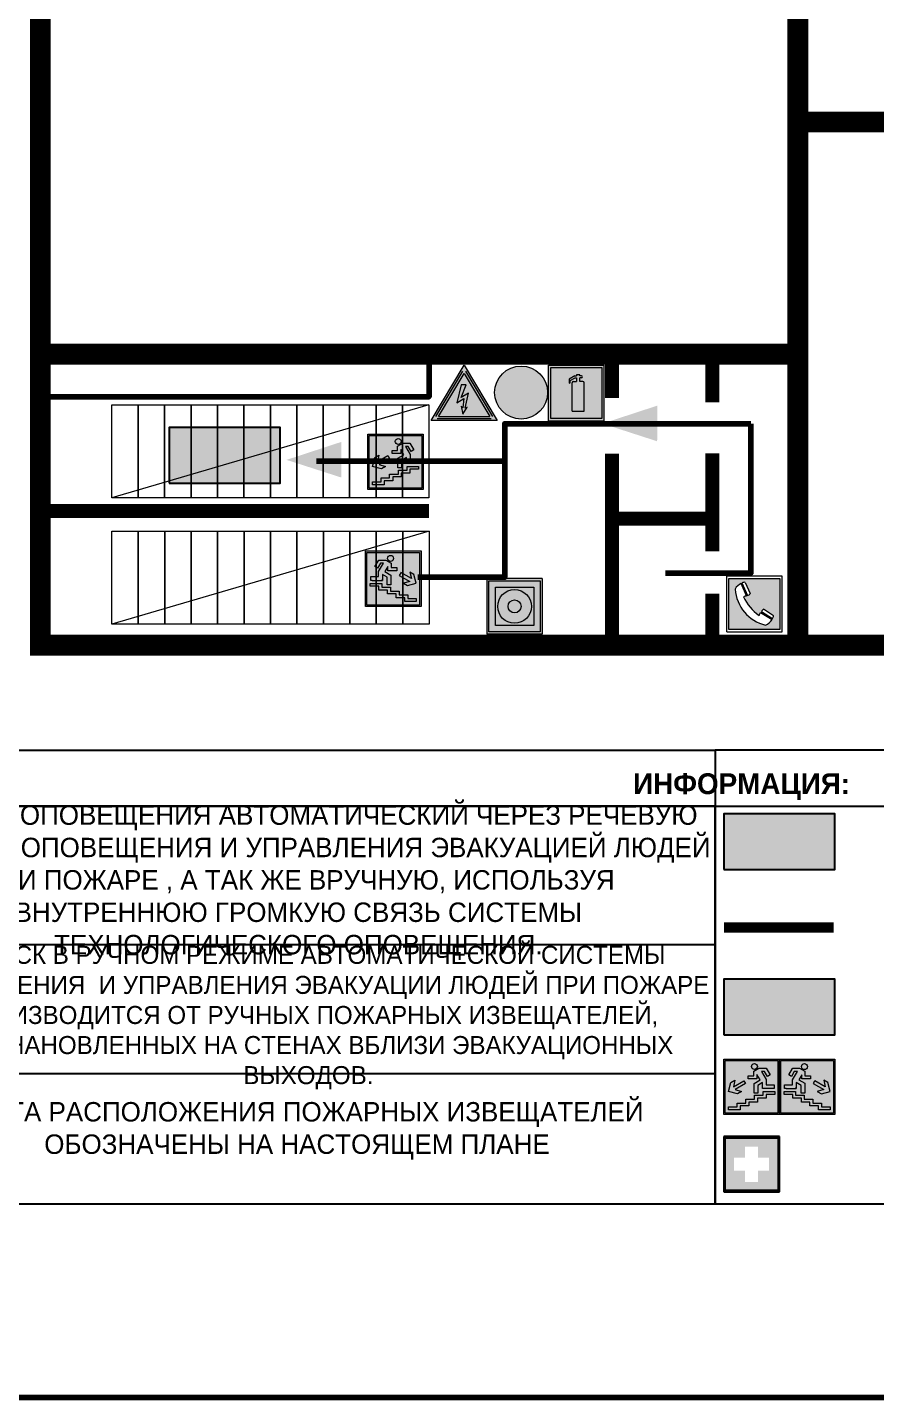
# Model space of a CAD drawing. Header units: millimetres. Extents: x 13114 to 67229, y 22859 to 38520.
# Drawn here: x 37447.2 to 37569.5, y 25874 to 26071.5 of the extents above; entities that cross this region are included whole.
import ezdxf

# ---------------------------------------------------------------- set-up
doc = ezdxf.new("R2010")
doc.units = ezdxf.units.MM
doc.layers.add('План_Штампы', color=7, linetype='Continuous')
doc.styles.add('обычный', font='arial.ttf')

# ---------------------------------------------------------------- blocks, each defined once
blk = doc.blocks.new('A$C7B4425F7')
at = {"true_color": 0xffffff}
blk.add_hatch(color=7, dxfattribs=at).paths.add_polyline_path([(0, 0), (-16, 0), (-16, -8), (0, -8)])
h = blk.add_hatch(color=126)
h.paths.add_polyline_path([(-0.2, -0.2), (-15.8, -0.2), (-15.8, -7.8), (-0.2, -7.8)])
h.paths.add_polyline_path([(-11.76, -2.03), (-11.76, -3.66), (-11.17, -3.66, -0.568275), (-11.17, -6.18), (-12.58, -6.18), (-12.58, -2.03)], flags=16)
h.paths.add_polyline_path([(-13.33, -4.12, -0.495768), (-13.59, -6.18), (-15.03, -6.18), (-15.03, -2.03), (-13.59, -2.03, -0.487973)], flags=16)
h.paths.add_polyline_path([(-10.25, -2.03), (-9.48, -2.03), (-9.48, -6.18), (-10.25, -6.18)], flags=16)
h.paths.add_polyline_path([(-13.84, -3.69), (-14.24, -3.69), (-14.24, -3.03), (-13.9, -3.03, -0.692621)], flags=0)
h.paths.add_polyline_path([(-9.15, -2.03), (-8.4, -2.03), (-8.04, -3.07), (-7.68, -2.03), (-6.93, -2.03), (-7.64, -4.1), (-6.93, -6.18), (-7.68, -6.18), (-8.04, -5.14), (-8.4, -6.18), (-9.15, -6.18), (-8.44, -4.1)], flags=16)
h.paths.add_polyline_path([(-11.76, -4.46), (-11.42, -4.46, -0.692621), (-11.36, -5.12), (-11.76, -5.12)], flags=0)
h.paths.add_polyline_path([(-13.9, -5.2), (-14.24, -5.2), (-14.24, -4.55), (-13.84, -4.55, -0.708038)], flags=0)
edge = h.paths.add_edge_path(flags=16)
edge.add_ellipse((-5.51, -4.08), major_axis=(0, 2.05), ratio=0.586184, start_angle=0, end_angle=360)
edge = h.paths.add_edge_path(flags=0)
edge.add_ellipse((-5.51, -4.08), major_axis=(0, 1.14), ratio=0.454828, start_angle=0, end_angle=360)
h.paths.add_polyline_path([(-4.13, -4.96, 0.377264), (-3.48, -4.52, 0.0555), (-3.16, -2.03), (-1.66, -2.03), (-1.66, -4.96), (-0.96, -4.96), (-0.96, -7.01), (-1.75, -7.01), (-1.75, -6.18), (-3.3, -6.18), (-3.3, -7.02), (-4.13, -7.02)], flags=16)
h.paths.add_polyline_path([(-2.73, -2.91), (-2.28, -2.91), (-2.28, -4.96), (-3.05, -4.96, 0.079136)], flags=0)
at = {"color": 126}
blk.add_lwpolyline([(-16, -8), (0, -8), (0, 0), (-16, 0)], close=True, dxfattribs=at)
blk = doc.blocks.new('A$C18900ED3')
h = blk.add_hatch(color=126)
h.paths.add_polyline_path([(-0.18, -0.18), (-7.02, -0.18), (-7.02, -7.02), (-0.18, -7.02)])
h.paths.add_polyline_path([(-5.89, -4.46), (-5.89, -2.77), (-4.46, -2.77), (-4.46, -1.31), (-2.77, -1.31), (-2.77, -2.77), (-1.33, -2.77), (-1.33, -4.46), (-2.77, -4.46), (-2.77, -5.89), (-4.46, -5.89), (-4.46, -4.46)], flags=16)
at = {"color": 126}
for p, q in [((-7.2, 0), (-7.2, -7.2)), ((0, 0), (-7.2, 0)), ((0, -7.2), (0, 0)), ((-7.02, -7.02), (-7.02, -0.18)), ((-7.02, -0.18), (-0.18, -0.18)), ((-0.18, -0.18), (-0.18, -7.02)), ((-0.18, -7.02), (-7.02, -7.02)), ((-7.2, -7.2), (0, -7.2))]:
    blk.add_line(p, q, dxfattribs=at)
blk = doc.blocks.new('вниз 3')
at = {"lineweight": 0, "true_color": 0xffffff}
h = blk.add_hatch(color=7, dxfattribs=at)
h.dxf.hatch_style = 1
h.paths.add_polyline_path([(40997.5, -4475.69), (40997.25, -4475.28), (40995.76, -4476.15), (40995.97, -4475.23), (40995.39, -4475.56), (40995.05, -4476.83), (40996.33, -4477.17), (40996.91, -4476.83), (40996, -4476.55)], flags=0)
h.paths.add_polyline_path([(40999.81, -4473.95), (41000.22, -4473.95), (41000.64, -4474.67), (41001.03, -4474.43), (41000.46, -4473.49), (41000.42, -4473.49), (40999.43, -4473.49), (40998.68, -4473.92), (40998.68, -4474.57), (40997.88, -4474.57), (40997.88, -4475), (40999.14, -4475), (40999.14, -4474.43), (40999.14, -4474.38), (40999.59, -4475.15), (40998.72, -4475.67), (40998.72, -4477.06), (40999.24, -4477.06), (40999.24, -4475.96), (40999.95, -4475.56), (40999.95, -4476.43), (41001.61, -4476.43), (41001.61, -4475.88), (41000.47, -4475.88), (41000.47, -4475.12)], flags=0)
h.paths.add_polyline_path([(40999.2, -4473.24, 1), (40998.35, -4473.24, 1)], flags=0)
h.paths.add_polyline_path([(41000.46, -4477.26), (41001.69, -4477.26), (41001.69, -4476.84), (41000.03, -4476.84), (41000.03, -4477.39), (40998.78, -4477.39), (40998.78, -4477.95), (40997.53, -4477.95), (40997.53, -4478.5), (40996.29, -4478.5), (40996.29, -4479.06), (40995.05, -4479.06), (40995.05, -4479.48), (40995.29, -4479.48), (40996.72, -4479.48), (40996.72, -4478.92), (40997.97, -4478.92), (40997.97, -4478.36), (40999.2, -4478.36), (40999.2, -4477.81), (41000.46, -4477.81)], flags=0)
h.paths.add_polyline_path([(41002.37, -4472.17), (40994.37, -4472.17), (40994.37, -4480.17), (41002.37, -4480.17)])
h.paths.add_polyline_path([(41002.16, -4479.96), (40994.57, -4479.96), (40994.57, -4472.37), (41002.16, -4472.37)], flags=16)
h.paths.add_polyline_path([(41001.61, -4475.88), (41001.61, -4476.43), (40999.95, -4476.43), (40999.95, -4475.56), (40999.24, -4475.96), (40999.24, -4477.06), (40998.72, -4477.06), (40998.72, -4475.67), (40999.59, -4475.15), (40999.14, -4474.38), (40999.14, -4474.43), (40999.14, -4475), (40997.88, -4475), (40997.88, -4474.57), (40998.68, -4474.57), (40998.68, -4473.92), (40999.43, -4473.49), (41000.42, -4473.49), (41000.46, -4473.49), (41001.03, -4474.43), (41000.64, -4474.67), (41000.22, -4473.95), (40999.81, -4473.95), (41000.47, -4475.12), (41000.47, -4475.88)], flags=0)
h.paths.add_polyline_path([(41001.69, -4476.84), (41001.69, -4477.26), (41000.46, -4477.26), (41000.46, -4477.81), (40999.2, -4477.81), (40999.2, -4478.36), (40997.97, -4478.36), (40997.97, -4478.92), (40996.72, -4478.92), (40996.72, -4479.48), (40995.05, -4479.48), (40995.05, -4479.06), (40996.29, -4479.06), (40996.29, -4478.5), (40997.53, -4478.5), (40997.53, -4477.95), (40998.78, -4477.95), (40998.78, -4477.39), (41000.03, -4477.39), (41000.03, -4476.84)], flags=0)
h.paths.add_polyline_path([(40998.35, -4473.24, -1), (40999.2, -4473.24, -1)], flags=0)
h.paths.add_polyline_path([(40997.5, -4475.69), (40996, -4476.55), (40996.91, -4476.83), (40996.33, -4477.17), (40995.05, -4476.83), (40995.39, -4475.56), (40995.97, -4475.23), (40995.76, -4476.15), (40997.25, -4475.28)], flags=0)
at = {"lineweight": 0}
h = blk.add_hatch(color=126, dxfattribs=at)
h.dxf.hatch_style = 1
h.paths.add_polyline_path([(41002.16, -4472.37), (40994.57, -4472.37), (40994.57, -4479.96), (41002.16, -4479.96)])
h.paths.add_polyline_path([(40995.97, -4475.23), (40995.76, -4476.15), (40997.25, -4475.28), (40997.5, -4475.69), (40996, -4476.55), (40996.91, -4476.83), (40996.33, -4477.17), (40995.05, -4476.83), (40995.39, -4475.56)], flags=16)
h.paths.add_polyline_path([(40997.88, -4474.57), (40998.68, -4474.57), (40998.68, -4473.92), (40999.43, -4473.49), (41000.42, -4473.49), (41000.46, -4473.49), (41001.03, -4474.43), (41000.64, -4474.67), (41000.22, -4473.95), (40999.81, -4473.95), (41000.47, -4475.12), (41000.47, -4475.88), (41001.61, -4475.88), (41001.61, -4476.43), (40999.95, -4476.43), (40999.95, -4475.56), (40999.24, -4475.96), (40999.24, -4477.06), (40998.72, -4477.06), (40998.72, -4475.67), (40999.59, -4475.15), (40999.14, -4474.38), (40999.14, -4474.43), (40999.14, -4475), (40997.88, -4475)], flags=16)
h.paths.add_polyline_path([(40998.35, -4473.24, -1), (40999.2, -4473.24, -1)], flags=16)
h.paths.add_polyline_path([(40997.53, -4477.95), (40998.78, -4477.95), (40998.78, -4477.39), (41000.03, -4477.39), (41000.03, -4476.84), (41001.69, -4476.84), (41001.69, -4477.26), (41000.46, -4477.26), (41000.46, -4477.81), (40999.2, -4477.81), (40999.2, -4478.36), (40997.97, -4478.36), (40997.97, -4478.92), (40996.72, -4478.92), (40996.72, -4479.48), (40995.05, -4479.48), (40995.05, -4479.06), (40996.29, -4479.06), (40996.29, -4478.5), (40997.53, -4478.5)], flags=16)
at = {"lineweight": 0, "true_color": 0xffffff}
h = blk.add_hatch(color=7, dxfattribs=at)
h.dxf.hatch_style = 1
h.paths.add_polyline_path([(40999.2, -4473.24, 1), (40998.35, -4473.24, 1)])
h.paths.add_polyline_path([(40999.81, -4473.95), (41000.22, -4473.95), (41000.64, -4474.67), (41001.03, -4474.43), (41000.46, -4473.49), (41000.42, -4473.49), (40999.43, -4473.49), (40998.68, -4473.92), (40998.68, -4474.57), (40997.88, -4474.57), (40997.88, -4475), (40999.14, -4475), (40999.14, -4474.43), (40999.14, -4474.38), (40999.59, -4475.15), (40998.72, -4475.67), (40998.72, -4477.06), (40999.24, -4477.06), (40999.24, -4475.96), (40999.95, -4475.56), (40999.95, -4476.43), (41001.61, -4476.43), (41001.61, -4475.88), (41000.47, -4475.88), (41000.47, -4475.12)])
h.paths.add_polyline_path([(40999.2, -4477.81), (41000.46, -4477.81), (41000.46, -4477.26), (41001.69, -4477.26), (41001.69, -4476.84), (41000.03, -4476.84), (41000.03, -4477.39), (40998.78, -4477.39), (40998.78, -4477.95), (40997.53, -4477.95), (40997.53, -4478.5), (40996.29, -4478.5), (40996.29, -4479.06), (40995.05, -4479.06), (40995.05, -4479.48), (40995.29, -4479.48), (40996.72, -4479.48), (40996.72, -4478.92), (40997.97, -4478.92), (40997.97, -4478.36), (40999.2, -4478.36)])
h.paths.add_polyline_path([(40997.5, -4475.69), (40997.25, -4475.28), (40995.76, -4476.15), (40995.97, -4475.23), (40995.39, -4475.56), (40995.05, -4476.83), (40996.33, -4477.17), (40996.91, -4476.83), (40996, -4476.55)])
at = {"color": 126, "lineweight": 0}
for points in [[(40994.37, -4472.17), (41002.37, -4472.17), (41002.37, -4480.17), (40994.37, -4480.17)], [(40994.57, -4472.37), (41002.16, -4472.37), (41002.16, -4479.96), (40994.57, -4479.96)]]:
    blk.add_lwpolyline(points, close=True, dxfattribs=at)
for points in [[(40995.05, -4476.83), (40995.39, -4475.56), (40995.97, -4475.23), (40995.76, -4476.15), (40997.25, -4475.28), (40997.5, -4475.69), (40996, -4476.55), (40996.91, -4476.83), (40996.33, -4477.17), (40995.05, -4476.83)], [(40999.14, -4474.43), (40999.14, -4475), (40997.88, -4475), (40997.88, -4474.57), (40998.68, -4474.57), (40998.68, -4473.92), (40999.43, -4473.49), (41000.42, -4473.49), (41000.46, -4473.49), (41001.03, -4474.43), (41000.64, -4474.67), (41000.22, -4473.95), (40999.81, -4473.95), (41000.47, -4475.12), (41000.47, -4475.88), (41001.61, -4475.88), (41001.61, -4476.43), (40999.95, -4476.43), (40999.95, -4475.56), (40999.24, -4475.96), (40999.24, -4477.06), (40998.72, -4477.06), (40998.72, -4475.67), (40999.59, -4475.15), (40999.14, -4474.38), (40999.14, -4474.43)], [(40995.29, -4479.48), (40995.05, -4479.48), (40995.05, -4479.06), (40996.29, -4479.06), (40996.29, -4478.5), (40997.53, -4478.5), (40997.53, -4477.95), (40998.78, -4477.95), (40998.78, -4477.39), (41000.03, -4477.39), (41000.03, -4476.84), (41001.69, -4476.84), (41001.69, -4477.26), (41000.46, -4477.26), (41000.46, -4477.81), (40999.2, -4477.81), (40999.2, -4478.36), (40997.97, -4478.36), (40997.97, -4478.92), (40996.72, -4478.92), (40996.72, -4479.48), (40995.05, -4479.48)]]:
    blk.add_lwpolyline(points, dxfattribs=at)
blk.add_circle((40998.77, -4473.24), 0.426, dxfattribs=at)
blk = doc.blocks.new('вниз')
at = {"lineweight": 0, "true_color": 0xffffff}
h = blk.add_hatch(color=7, dxfattribs=at)
h.dxf.hatch_style = 1
h.paths.add_polyline_path([(40994.51, -4472.22), (40986.51, -4472.22), (40986.51, -4480.22), (40994.51, -4480.22)])
h.paths.add_polyline_path([(40994.31, -4472.42), (40994.31, -4480.01), (40986.71, -4480.01), (40986.71, -4472.42)], flags=16)
h.paths.add_polyline_path([(40988.43, -4473.53), (40989.43, -4473.53), (40990.19, -4473.96), (40990.19, -4474.6), (40991, -4474.6), (40991, -4475.06), (40989.73, -4475.06), (40989.73, -4474.46), (40989.3, -4475.18), (40990.17, -4475.7), (40990.17, -4477.11), (40989.63, -4477.11), (40989.63, -4476.01), (40988.94, -4475.59), (40988.94, -4476.46), (40988.94, -4476.46), (40987.47, -4476.46), (40987.26, -4476.46), (40987.26, -4475.92), (40988.4, -4475.92), (40988.4, -4475.2), (40989.1, -4473.99), (40988.66, -4473.99), (40988.24, -4474.7), (40987.86, -4474.47), (40988.41, -4473.56)], flags=0)
h.paths.add_polyline_path([(40990.55, -4473.29, -1), (40989.69, -4473.29, -1)], flags=0)
h.paths.add_polyline_path([(40988.85, -4476.89), (40988.85, -4477.43), (40990.1, -4477.43), (40990.1, -4477.99), (40991.34, -4477.99), (40991.34, -4478.54), (40992.59, -4478.54), (40992.59, -4479.09), (40993.83, -4479.09), (40993.83, -4479.52), (40992.17, -4479.52), (40992.17, -4478.97), (40990.91, -4478.97), (40990.91, -4478.41), (40989.68, -4478.41), (40989.68, -4477.86), (40988.43, -4477.86), (40988.43, -4477.31), (40987.6, -4477.31), (40987.18, -4477.31), (40987.18, -4476.89)], flags=0)
h.paths.add_polyline_path([(40991.61, -4475.33), (40993.12, -4476.2), (40992.9, -4475.27), (40993.48, -4475.6), (40993.83, -4476.88), (40992.56, -4477.22), (40991.97, -4476.88), (40992.9, -4476.61), (40991.38, -4475.74), (40991.58, -4475.39)], flags=0)
h.paths.add_polyline_path([(40990.19, -4473.96), (40989.43, -4473.53), (40988.43, -4473.53), (40988.41, -4473.56), (40987.86, -4474.47), (40988.24, -4474.7), (40988.66, -4473.99), (40989.1, -4473.99), (40988.4, -4475.2), (40988.4, -4475.92), (40987.26, -4475.92), (40987.26, -4476.46), (40987.47, -4476.46), (40988.94, -4476.46), (40988.94, -4476.27), (40988.94, -4475.59), (40989.63, -4476.01), (40989.63, -4477.11), (40990.17, -4477.11), (40990.17, -4475.7), (40989.3, -4475.18), (40989.73, -4474.46), (40989.73, -4475.06), (40991, -4475.06), (40991, -4474.6), (40990.19, -4474.6)], flags=0)
h.paths.add_polyline_path([(40990.55, -4473.29, 1), (40989.69, -4473.29, 1)], flags=0)
h.paths.add_polyline_path([(40991.61, -4475.33), (40991.58, -4475.39), (40991.38, -4475.74), (40992.9, -4476.61), (40991.97, -4476.88), (40992.56, -4477.22), (40993.83, -4476.88), (40993.48, -4475.6), (40992.9, -4475.27), (40993.12, -4476.2)], flags=0)
h.paths.add_polyline_path([(40990.1, -4477.43), (40988.85, -4477.43), (40988.85, -4476.89), (40987.18, -4476.89), (40987.18, -4477.31), (40987.6, -4477.31), (40988.43, -4477.31), (40988.43, -4477.86), (40989.68, -4477.86), (40989.68, -4478.41), (40990.91, -4478.41), (40990.91, -4478.97), (40992.17, -4478.97), (40992.17, -4479.52), (40993.83, -4479.52), (40993.83, -4479.09), (40992.59, -4479.09), (40992.59, -4478.54), (40991.34, -4478.54), (40991.34, -4477.99), (40990.1, -4477.99)], flags=0)
at = {"lineweight": 0}
h = blk.add_hatch(color=126, dxfattribs=at)
h.dxf.hatch_style = 1
h.paths.add_polyline_path([(40994.31, -4472.42), (40986.71, -4472.42), (40986.71, -4480.01), (40994.31, -4480.01)])
h.paths.add_polyline_path([(40988.43, -4473.53), (40989.43, -4473.53), (40990.19, -4473.96), (40990.19, -4474.6), (40991, -4474.6), (40991, -4475.06), (40989.73, -4475.06), (40989.73, -4474.46), (40989.3, -4475.18), (40990.17, -4475.7), (40990.17, -4477.11), (40989.63, -4477.11), (40989.63, -4476.01), (40988.94, -4475.59), (40988.94, -4476.46), (40988.94, -4476.46), (40987.47, -4476.46), (40987.26, -4476.46), (40987.26, -4475.92), (40988.4, -4475.92), (40988.4, -4475.2), (40989.1, -4473.99), (40988.66, -4473.99), (40988.24, -4474.7), (40987.86, -4474.47), (40988.41, -4473.56)], flags=16)
h.paths.add_polyline_path([(40990.55, -4473.29, -1), (40989.69, -4473.29, -1)], flags=16)
h.paths.add_polyline_path([(40988.85, -4476.89), (40988.85, -4477.43), (40990.1, -4477.43), (40990.1, -4477.99), (40991.34, -4477.99), (40991.34, -4478.54), (40992.59, -4478.54), (40992.59, -4479.09), (40993.83, -4479.09), (40993.83, -4479.52), (40992.17, -4479.52), (40992.17, -4478.97), (40990.91, -4478.97), (40990.91, -4478.41), (40989.68, -4478.41), (40989.68, -4477.86), (40988.43, -4477.86), (40988.43, -4477.31), (40987.6, -4477.31), (40987.18, -4477.31), (40987.18, -4476.89)], flags=16)
h.paths.add_polyline_path([(40991.61, -4475.33), (40993.12, -4476.2), (40992.9, -4475.27), (40993.48, -4475.6), (40993.83, -4476.88), (40992.56, -4477.22), (40991.97, -4476.88), (40992.9, -4476.61), (40991.38, -4475.74), (40991.58, -4475.39)], flags=16)
at = {"lineweight": 0, "true_color": 0xffffff}
h = blk.add_hatch(color=7, dxfattribs=at)
h.dxf.hatch_style = 1
h.paths.add_polyline_path([(40989.73, -4474.46), (40989.73, -4475.06), (40991, -4475.06), (40991, -4474.6), (40990.19, -4474.6), (40990.19, -4473.96), (40989.43, -4473.53), (40988.43, -4473.53), (40988.41, -4473.56), (40987.86, -4474.47), (40988.24, -4474.7), (40988.66, -4473.99), (40989.1, -4473.99), (40988.4, -4475.2), (40988.4, -4475.92), (40987.26, -4475.92), (40987.26, -4476.46), (40987.47, -4476.46), (40988.94, -4476.46), (40988.94, -4475.59), (40989.63, -4476.01), (40989.63, -4477.11), (40990.17, -4477.11), (40990.17, -4475.7), (40989.3, -4475.18)])
h.paths.add_polyline_path([(40989.69, -4473.29, 1), (40990.55, -4473.29, 1)])
h.paths.add_polyline_path([(40991.61, -4475.33), (40991.58, -4475.39), (40991.38, -4475.74), (40992.9, -4476.61), (40991.97, -4476.88), (40992.56, -4477.22), (40993.83, -4476.88), (40993.48, -4475.6), (40992.9, -4475.27), (40993.12, -4476.2)])
h.paths.add_polyline_path([(40990.1, -4477.43), (40988.85, -4477.43), (40988.85, -4476.89), (40987.18, -4476.89), (40987.18, -4477.31), (40987.6, -4477.31), (40988.43, -4477.31), (40988.43, -4477.86), (40989.68, -4477.86), (40989.68, -4478.41), (40990.91, -4478.41), (40990.91, -4478.97), (40992.17, -4478.97), (40992.17, -4479.52), (40993.83, -4479.52), (40993.83, -4479.09), (40992.59, -4479.09), (40992.59, -4478.54), (40991.34, -4478.54), (40991.34, -4477.99), (40990.1, -4477.99)])
at = {"color": 126, "lineweight": 0}
for points in [[(40986.51, -4472.22), (40994.51, -4472.22), (40994.51, -4480.22), (40986.51, -4480.22)], [(40986.71, -4472.42), (40994.31, -4472.42), (40994.31, -4480.01), (40986.71, -4480.01)]]:
    blk.add_lwpolyline(points, close=True, dxfattribs=at)
for points in [[(40987.47, -4476.46), (40987.26, -4476.46), (40987.26, -4475.92), (40988.4, -4475.92), (40988.4, -4475.2), (40989.1, -4473.99), (40988.66, -4473.99), (40988.24, -4474.7), (40987.86, -4474.47), (40988.41, -4473.56), (40988.43, -4473.53), (40989.43, -4473.53), (40990.19, -4473.96), (40990.19, -4474.6), (40991, -4474.6), (40991, -4475.06), (40989.73, -4475.06), (40989.73, -4474.46), (40989.3, -4475.18), (40990.17, -4475.7), (40990.17, -4477.11), (40989.63, -4477.11), (40989.63, -4476.01), (40988.94, -4475.59), (40988.94, -4476.46)], [(40991.58, -4475.39), (40991.38, -4475.74), (40992.9, -4476.61), (40991.97, -4476.88), (40992.56, -4477.22), (40993.83, -4476.88), (40993.48, -4475.6), (40992.9, -4475.27), (40993.12, -4476.2), (40991.61, -4475.33), (40991.58, -4475.39)], [(40987.6, -4477.31), (40987.18, -4477.31), (40987.18, -4476.89), (40988.85, -4476.89), (40988.85, -4477.43), (40990.1, -4477.43), (40990.1, -4477.99), (40991.34, -4477.99), (40991.34, -4478.54), (40992.59, -4478.54), (40992.59, -4479.09), (40993.83, -4479.09), (40993.83, -4479.52), (40992.17, -4479.52), (40992.17, -4478.97), (40990.91, -4478.97), (40990.91, -4478.41), (40989.68, -4478.41), (40989.68, -4477.86), (40988.43, -4477.86), (40988.43, -4477.31), (40987.6, -4477.31)], [(40987.47, -4476.46), (40988.94, -4476.46), (40988.94, -4476.27)]]:
    blk.add_lwpolyline(points, dxfattribs=at)
blk.add_circle((40990.12, -4473.29), 0.432, dxfattribs=at)
blk = doc.blocks.new('A$C32E8229D')
at = {"true_color": 0xffffff}
blk.add_hatch(color=7, dxfattribs=at).paths.add_polyline_path([(0, 0), (0, -8), (16, -8), (16, 0)])
h = blk.add_hatch(color=126)
h.paths.add_polyline_path([(0.2, -0.2), (15.8, -0.2), (15.8, -7.8), (0.2, -7.8)])
h.paths.add_polyline_path([(13.49, -2.05), (12.08, -2.05), (11.37, -2.63, 0.162397), (11.29, -2.84), (11.29, -3.63), (10.35, -3.63), (10.35, -4.05), (11.68, -4.05), (11.68, -3.48), (12.26, -4.28), (11.29, -5.1), (11.29, -6.78), (11.85, -6.78), (11.85, -5.44), (12.8, -4.64), (12.8, -5.94), (14.46, -5.94), (14.46, -5.39), (13.45, -5.39), (13.45, -3.97), (12.46, -2.59), (13.15, -2.59), (13.69, -3.34), (14.18, -3)], flags=16)
h.paths.add_polyline_path([(10.74, -1.82, 1), (11.8, -1.82, 1)], flags=16)
h.paths.add_polyline_path([(9.39, -3.59), (5.99, -3.59), (6.56, -3.03), (5.91, -3.03), (5.1, -3.83), (5.91, -4.64), (6.56, -4.64), (5.99, -4.09), (9.39, -4.09)], flags=16)
h.paths.add_polyline_path([(4.29, -1.08), (1.72, -1.08), (1.72, -6.6), (4.29, -6.6)], flags=16)
at = {"color": 126}
blk.add_lwpolyline([(16, -8), (0, -8), (0, 0), (16, 0)], close=True, dxfattribs=at)
blk = doc.blocks.new('A$C54414219')
at = {"true_color": 0xffffff}
h = blk.add_hatch(color=7, dxfattribs=at)
h.paths.add_polyline_path([(2.39, -9.45), (2.39, -18.3), (11.23, -18.3), (11.23, -9.45)], flags=0)
h.paths.add_polyline_path([(10.71, -13.87, -1), (2.92, -13.87, -1)], flags=0)
h.paths.add_polyline_path([(8.3, -13.87, -1), (5.33, -13.87, -1)], flags=0)
h.paths.add_polyline_path([(0.41, -7.47), (0.41, -20.27), (13.21, -20.27), (13.21, -7.47)])
h.paths.add_polyline_path([(0.92, -19.77), (12.71, -19.77), (12.71, -7.98), (0.92, -7.98)], flags=16)
h.paths.add_polyline_path([(11.23, -9.45), (11.23, -18.3), (2.39, -18.3), (2.39, -9.45)], flags=0)
at = {"lineweight": 5}
h = blk.add_hatch(color=242, dxfattribs=at)
h.paths.add_polyline_path([(12.71, -7.98), (0.92, -7.98), (0.92, -19.77), (12.71, -19.77)])
h.paths.add_polyline_path([(11.23, -18.3), (2.39, -18.3), (2.39, -9.45), (11.23, -9.45)], flags=16)
h.paths.add_polyline_path([(10.71, -13.87, -1), (2.92, -13.87, -1)], flags=0)
h.paths.add_polyline_path([(8.3, -13.87, -1), (5.33, -13.87, -1)], flags=0)
at = {"true_color": 0xffffff}
h = blk.add_hatch(color=7, dxfattribs=at)
h.paths.add_polyline_path([(2.39, -9.45), (2.39, -18.3), (11.23, -18.3), (11.23, -9.45)])
h.paths.add_polyline_path([(10.71, -13.87, -1), (2.92, -13.87, -1)], flags=16)
h.paths.add_polyline_path([(8.3, -13.87, -1), (5.33, -13.87, -1)], flags=0)
at = {"lineweight": 5}
h = blk.add_hatch(color=242, dxfattribs=at)
h.paths.add_polyline_path([(2.92, -13.87, 1), (10.71, -13.87, 1)])
h.paths.add_polyline_path([(8.3, -13.87, -1), (5.33, -13.87, -1)], flags=16)
at = {"color": 242, "lineweight": 5}
for p, q in [((0.41, -20.27), (0.41, -7.47)), ((0.41, -7.47), (13.21, -7.47)), ((0.41, -7.47), (13.21, -7.47)), ((13.21, -20.27), (13.21, -7.47)), ((0.41, -20.27), (13.21, -20.27))]:
    blk.add_line(p, q, dxfattribs=at)
for points in [[(0.92, -7.98), (12.71, -7.98), (12.71, -19.77), (0.92, -19.77)], [(2.39, -9.45), (11.23, -9.45), (11.23, -18.3), (2.39, -18.3)]]:
    blk.add_lwpolyline(points, close=True, dxfattribs=at)
for radius in [3.89, 1.49]:
    blk.add_circle((6.81, -13.87), radius, dxfattribs=at)
blk = doc.blocks.new('A$C7B8C2D5B')
at = {"lineweight": 0}
h = blk.add_hatch(color=5, dxfattribs=at)
h.dxf.hatch_style = 1
h.paths.add_polyline_path([(1.397, -3.024, 1), (-2.112, -3.024, 1)])
at = {"color": 5, "lineweight": 0}
blk.add_circle((-0.358, -3.024), 1.755, dxfattribs=at)
blk = doc.blocks.new('A$C3AD82952')
at = {"true_color": 0xf5f5ff}
h = blk.add_hatch(color=7, dxfattribs=at)
h.dxf.hatch_style = 1
h.paths.add_polyline_path([(8.21, 8.73, 0.414214), (7.89, 9.05), (7.22, 9.05), (7.22, 9.92), (7.59, 9.92, 1), (7.57, 10.36), (7.22, 10.36), (7.22, 10.6), (6.43, 10.6), (6.43, 10.36), (6.01, 10.36), (4.74, 9.59), (4.74, 8.69), (4.98, 8.73), (4.98, 9.26), (6.12, 9.91), (6.43, 9.91), (6.43, 9.05), (5.76, 9.05, 0.414214), (5.44, 8.73), (5.44, 2.2), (8.21, 2.2)], flags=0)
h.paths.add_polyline_path([(12.8, 12.8), (0, 12.8), (0, 0), (12.8, 0)])
h.paths.add_polyline_path([(0.51, 12.29), (12.29, 12.29), (12.29, 0.51), (0.51, 0.51)], flags=16)
h.paths.add_polyline_path([(4.74, 9.59), (6.01, 10.36), (6.43, 10.36), (6.43, 10.6), (7.22, 10.6), (7.22, 10.36), (7.59, 10.36, -0.94586), (7.59, 9.92), (7.22, 9.92), (7.22, 9.05), (7.89, 9.05, -0.414214), (8.21, 8.73), (8.21, 2.2), (5.44, 2.2), (5.44, 8.73, -0.414214), (5.76, 9.05), (6.43, 9.05), (6.43, 9.91), (6.12, 9.91), (4.98, 9.26), (4.98, 8.73), (4.74, 8.69)], flags=0)
h = blk.add_hatch(color=242)
h.dxf.hatch_style = 1
h.paths.add_polyline_path([(12.29, 12.29), (0.51, 12.29), (0.51, 0.51), (12.29, 0.51)])
h.paths.add_polyline_path([(4.74, 8.69), (4.74, 9.59), (6.01, 10.36), (6.43, 10.36), (6.43, 10.6), (7.22, 10.6), (7.22, 10.36), (7.59, 10.36, -0.94586), (7.59, 9.92), (7.22, 9.92), (7.22, 9.05), (7.89, 9.05, -0.414214), (8.21, 8.73), (8.21, 2.2), (5.44, 2.2), (5.44, 8.73, -0.414214), (5.76, 9.05), (6.43, 9.05), (6.43, 9.91), (6.12, 9.91), (4.98, 9.26), (4.98, 8.73)], flags=16)
h = blk.add_hatch(color=7, dxfattribs=at)
h.dxf.hatch_style = 1
h.paths.add_polyline_path([(8.21, 8.73, 0.414214), (7.89, 9.05), (7.22, 9.05), (7.22, 9.92), (7.59, 9.92, 1), (7.57, 10.36), (7.22, 10.36), (7.22, 10.6), (6.43, 10.6), (6.43, 10.36), (6.01, 10.36), (4.74, 9.59), (4.74, 8.69), (4.98, 8.73), (4.98, 9.26), (6.12, 9.91), (6.43, 9.91), (6.43, 9.05), (5.76, 9.05, 0.414214), (5.44, 8.73), (5.44, 2.2), (8.21, 2.2)])
at = {"color": 242, "lineweight": 5}
for p, q in [((0, 0), (0, 12.8)), ((0, 12.8), (12.8, 12.8)), ((12.8, 0), (12.8, 12.8)), ((6.01, 10.36), (4.74, 9.59)), ((4.74, 9.59), (4.74, 8.69)), ((4.98, 9.26), (6.12, 9.91)), ((6.01, 10.36), (6.43, 10.36)), ((6.12, 9.91), (6.43, 9.91)), ((7.22, 10.6), (6.43, 10.6)), ((6.43, 10.6), (6.43, 10.36)), ((6.43, 9.91), (6.43, 9.05)), ((7.22, 10.36), (7.22, 10.6)), ((7.59, 10.36), (7.22, 10.36)), ((7.22, 9.05), (7.22, 9.92)), ((7.59, 9.92), (7.22, 9.92)), ((4.74, 8.69), (4.98, 8.73)), ((4.98, 8.73), (4.98, 9.26)), ((5.44, 2.2), (5.44, 8.73)), ((5.76, 9.05), (6.43, 9.05)), ((7.89, 9.05), (7.22, 9.05)), ((8.21, 2.2), (8.21, 8.73)), ((0, 0), (12.8, 0)), ((5.44, 2.2), (8.21, 2.2))]:
    blk.add_line(p, q, dxfattribs=at)
blk.add_lwpolyline([(0.51, 12.29), (12.29, 12.29), (12.29, 0.51), (0.51, 0.51)], close=True, dxfattribs=at)
for centre, radius, start, end in [((7.58, 10.14), 0.223, 273.1875, 86.8125), ((5.76, 8.73), 0.32, 90, 180), ((7.89, 8.73), 0.32, 0, 90)]:
    blk.add_arc(centre, radius, start, end, dxfattribs=at)
blk = doc.blocks.new('A$C3E6D3DDE')
at = {"lineweight": 5}
h = blk.add_hatch(color=40, dxfattribs=at)
h.paths.add_polyline_path([(24.1, 1.45), (16.46, -11.35), (31.74, -11.35)])
h.paths.add_polyline_path([(24.09, -0.46), (30.03, -10.41), (18.14, -10.41)], flags=16)
h.paths.add_polyline_path([(24.54, -3.08), (23.41, -6.02), (25.13, -5.01), (24.33, -8.5), (24.82, -8.27), (23.79, -9.86), (23.4, -8.04), (23.8, -8.43), (24.04, -6.29), (22.39, -7.25), (23.44, -3.08)], flags=0)
h = blk.add_hatch(color=256, dxfattribs=at)
h.paths.add_polyline_path([(24.37, 0.03, 0.567511), (23.82, 0.03), (17.59, -10.4, 0.582454), (17.86, -10.88), (30.32, -10.88, 0.582149), (30.6, -10.4)])
h.paths.add_polyline_path([(24.09, -0.46), (18.14, -10.41), (30.03, -10.41)], flags=16)
h.paths.add_polyline_path([(24.54, -3.08), (23.41, -6.02), (25.13, -5.01), (24.33, -8.5), (24.82, -8.27), (23.79, -9.86), (23.4, -8.04), (23.8, -8.43), (24.04, -6.29), (22.39, -7.25), (23.44, -3.08)], flags=0)
h = blk.add_hatch(color=40, dxfattribs=at)
h.paths.add_polyline_path([(24.09, -0.46), (18.14, -10.41), (30.03, -10.41)])
h.paths.add_polyline_path([(24.82, -8.27), (23.79, -9.86), (23.4, -8.04), (23.8, -8.43), (24.04, -6.29), (22.39, -7.25), (23.44, -3.08), (24.54, -3.08), (23.41, -6.02), (25.13, -5.01), (24.33, -8.5)], flags=16)
at = {"color": 40, "lineweight": 5}
for p, q in [((16.46, -11.35), (24.1, 1.45)), ((24.1, 1.45), (31.74, -11.35))]:
    blk.add_line(p, q, dxfattribs=at)
at = {"lineweight": 5}
for p, q in [((17.59, -10.4), (23.82, 0.03)), ((24.37, 0.03), (30.6, -10.4)), ((18.14, -10.41), (24.09, -0.46)), ((23.44, -3.08), (22.39, -7.25)), ((23.41, -6.02), (24.54, -3.08)), ((24.54, -3.08), (23.44, -3.08)), ((24.09, -0.46), (30.03, -10.41)), ((22.39, -7.25), (24.04, -6.29)), ((25.13, -5.01), (23.41, -6.02)), ((24.04, -6.29), (23.8, -8.43)), ((24.33, -8.5), (25.13, -5.01)), ((23.8, -8.43), (23.4, -8.04)), ((23.4, -8.04), (23.79, -9.86)), ((23.79, -9.86), (24.82, -8.27)), ((24.82, -8.27), (24.33, -8.5)), ((17.86, -10.88), (30.32, -10.88)), ((18.14, -10.41), (30.03, -10.41))]:
    blk.add_line(p, q, dxfattribs=at)
at = {"color": 50, "lineweight": 5}
blk.add_line((31.74, -11.35), (16.46, -11.35), dxfattribs=at)
blk = doc.blocks.new('A$C456E1F9C')
at = {"lineweight": 5}
h = blk.add_hatch(color=242, dxfattribs=at)
h.paths.add_polyline_path([(0.51, -1.47), (0.51, -13.26), (12.29, -13.26), (12.29, -1.47)])
h.paths.add_polyline_path([(5.42, -4.95, -0.254479), (4.78, -5.4), (3.52, -2.53, -0.209735), (4.23, -2.4)], flags=16)
h.paths.add_polyline_path([(8.53, -8.6), (10.87, -10.17), (10.54, -10.76), (8.03, -9.13, -0.192251)], flags=16)
h.paths.add_polyline_path([(4.61, -5.49, 0.005518), (3.87, -5.72, 0.128647), (7.49, -10.01, 0.00809), (7.83, -9.33), (10.47, -10.97, -0.16736), (8.99, -12.25, -0.327862), (1.95, -3.95, -0.166952), (3.36, -2.62)], flags=16)
at = {"color": 242, "lineweight": 5}
for p, q in [((0, -13.77), (0, -0.97)), ((12.8, -0.97), (0, -0.97)), ((4.61, -5.49), (3.36, -2.62)), ((3.52, -2.53), (4.78, -5.4)), ((4.23, -2.4), (5.42, -4.95)), ((12.8, -13.77), (12.8, -0.97)), ((7.83, -9.33), (10.47, -10.97)), ((8.03, -9.13), (10.54, -10.76)), ((10.81, -10.12), (8.53, -8.6)), ((10.54, -10.76), (10.8, -10.3)), ((10.8, -10.3), (10.81, -10.12)), ((0, -13.77), (12.8, -13.77))]:
    blk.add_line(p, q, dxfattribs=at)
blk.add_lwpolyline([(0.51, -1.47), (12.29, -1.47), (12.29, -13.26), (0.51, -13.26)], close=True, dxfattribs=at)
for centre, radius, start, end in [((4.59, -5.34), 2.99, 114.2845, 152.1974), ((4.02, -3.27), 0.891, 76.3284, 123.7092), ((11.12, -3.31), 9.19, 183.9915, 256.6009), ((14.98, -39.1), 35.17, 107.1487, 108.4135), ((13.86, -0.94), 11.08, 205.5536, 234.8762), ((4.68, -4.59), 0.824, 276.9621, 334.0723), ((-13.31, 0.8), 23.44, 332.5487, 334.4027), ((8.94, -9.5), 0.989, 114.4092, 157.9388), ((7.87, -9.46), 3, 291.9291, 329.9329)]:
    blk.add_arc(centre, radius, start, end, dxfattribs=at)

msp = doc.modelspace()

# ---------------------------------------------------------------- linework, layer by layer
at = {"color": 6, "lineweight": 100}
for points in [[(37115.63, 26269), (37715.63, 26269), (37715.63, 25874), (37115.63, 25874)], [(37115.63, 25874), (37715.63, 25874), (37715.63, 25479), (37115.63, 25479)]]:
    msp.add_lwpolyline(points, close=True, dxfattribs=at)
at = {"lineweight": 100}
for points, const_width in [([(37449.09, 26026.44), (37449.09, 25982.46), (37688.34, 25982.46), (37688.34, 26057.85), (37558.27, 26057.85), (37558.27, 26187.77), (37449.09, 26187.77), (37449.09, 26173.38), (37138.31, 26173.38), (37138.31, 26090.7), (37449.09, 26090.7), (37449.09, 26026.27)], 3), ([(37558.27, 25982.46), (37558.27, 26057.85)], 3), ([(37558.27, 26024.4), (37449.09, 26024.4)], 3), ([(37531.49, 26024.4), (37531.49, 26018.1)], 2), ([(37545.94, 26017.46), (37545.94, 26023.88)], 2), ([(37531.49, 26010.07), (37531.49, 25982.96)], 2), ([(37545.94, 26000.7), (37545.94, 26010.1)], 2), ([(37505.13, 26001.78), (37449.16, 26001.78)], 2), ([(37531.49, 26000.7), (37545.94, 26000.7), (37545.94, 25995.96)], 2), ([(37545.94, 25989.87), (37545.94, 25982.68)], 2)]:
    msp.add_lwpolyline(points, dxfattribs=dict(at, const_width=const_width))
msp.add_lwpolyline([(37449.69, 26018.25), (37505.13, 26018.25), (37505.13, 26024.3)], dxfattribs=at)
at = {"lineweight": 0}
for points in [[(37463.19, 26003.7), (37459.38, 26003.7), (37459.38, 26017.11), (37463.19, 26017.11)], [(37467, 26003.7), (37463.19, 26003.7), (37463.19, 26017.11), (37467, 26017.11)], [(37470.81, 26003.7), (37467, 26003.7), (37467, 26017.11), (37470.81, 26017.11)], [(37474.62, 26003.7), (37470.81, 26003.7), (37470.81, 26017.11), (37474.62, 26017.11)], [(37478.43, 26003.7), (37474.62, 26003.7), (37474.62, 26017.11), (37478.43, 26017.11)], [(37482.24, 26003.7), (37478.43, 26003.7), (37478.43, 26017.11), (37482.24, 26017.11)], [(37486.05, 26003.7), (37482.24, 26003.7), (37482.24, 26017.11), (37486.05, 26017.11)], [(37489.86, 26003.7), (37486.05, 26003.7), (37486.05, 26017.11), (37489.86, 26017.11)], [(37493.67, 26003.7), (37489.86, 26003.7), (37489.86, 26017.11), (37493.67, 26017.11)], [(37497.48, 26003.7), (37493.67, 26003.7), (37493.67, 26017.11), (37497.48, 26017.11)], [(37501.29, 26003.7), (37497.48, 26003.7), (37497.48, 26017.11), (37501.29, 26017.11)], [(37505.1, 26003.7), (37501.29, 26003.7), (37501.29, 26017.11), (37505.1, 26017.11)], [(37463.21, 25985.49), (37459.4, 25985.49), (37459.4, 25998.9), (37463.21, 25998.9)], [(37467.02, 25985.49), (37463.21, 25985.49), (37463.21, 25998.9), (37467.02, 25998.9)], [(37470.83, 25985.49), (37467.02, 25985.49), (37467.02, 25998.9), (37470.83, 25998.9)], [(37474.64, 25985.49), (37470.83, 25985.49), (37470.83, 25998.9), (37474.64, 25998.9)], [(37478.45, 25985.49), (37474.64, 25985.49), (37474.64, 25998.9), (37478.45, 25998.9)], [(37482.26, 25985.49), (37478.45, 25985.49), (37478.45, 25998.9), (37482.26, 25998.9)], [(37486.07, 25985.49), (37482.26, 25985.49), (37482.26, 25998.9), (37486.07, 25998.9)], [(37489.88, 25985.49), (37486.07, 25985.49), (37486.07, 25998.9), (37489.88, 25998.9)], [(37493.69, 25985.49), (37489.88, 25985.49), (37489.88, 25998.9), (37493.69, 25998.9)], [(37497.51, 25985.49), (37493.69, 25985.49), (37493.69, 25998.9), (37497.51, 25998.9)], [(37501.32, 25985.49), (37497.51, 25985.49), (37497.51, 25998.9), (37501.32, 25998.9)], [(37505.13, 25985.49), (37501.32, 25985.49), (37501.32, 25998.9), (37505.13, 25998.9)]]:
    msp.add_lwpolyline(points, close=True, dxfattribs=at)
for points in [[(37505.1, 26017.11), (37459.38, 26003.7)], [(37505.13, 25998.9), (37459.4, 25985.49)]]:
    msp.add_lwpolyline(points, dxfattribs=at)
at = {"color": 126, "lineweight": 100, "true_color": 0x008754}
for points in [[(37545.52, 26014.37), (37516.04, 26014.37), (37516.04, 25992.25), (37503.5, 25992.25)], [(37539.22, 25992.84), (37551.51, 25992.84), (37551.51, 26014.37)], [(37545.52, 26014.37), (37551.51, 26014.37)], [(37516.04, 26008.97), (37488.88, 26008.97)]]:
    msp.add_lwpolyline(points, dxfattribs=at)
for points in [[(37424.65, 25967.32), (37546.37, 25967.32), (37546.37, 25901.87), (37424.65, 25901.87)], [(37424.65, 25967.32), (37546.37, 25967.32), (37546.37, 25959.26), (37424.65, 25959.26)], [(37546.37, 25959.26), (37690.13, 25959.26), (37690.13, 25967.32), (37546.37, 25967.32)], [(37424.65, 25959.26), (37546.37, 25959.26), (37546.37, 25939.27), (37424.65, 25939.27)], [(37546.37, 25959.26), (37690.13, 25959.26), (37690.13, 25901.87), (37546.37, 25901.87)], [(37546.37, 25939.27), (37424.65, 25939.27), (37424.65, 25920.69), (37546.37, 25920.69)]]:
    msp.add_lwpolyline(points, close=True)
at = {"color": 126, "lineweight": 80, "true_color": 0x008754, "const_width": 1.5}
msp.add_lwpolyline([(37563.42, 25941.76), (37547.62, 25941.76)], dxfattribs=at)
at = {"layer": 'План_Штампы', "color": 126, "true_color": 0x008754}
for points in [[(37538.02, 26016.98), (37538, 26011.84), (37530.12, 26014.39)], [(37492.47, 26011.75), (37492.46, 26006.62), (37484.58, 26009.16)]]:
    msp.add_solid(points, dxfattribs=at)

# ---------------------------------------------------------------- block references
for name, p, xscale, yscale, zscale in [('A$C3E6D3DDE', (37495.12, 26021.92), 0.625, 0.625, 0.625), ('A$C3AD82952', (37522.36, 26014.81), 0.625, 0.625, 0.625), ('A$C456E1F9C', (37548.02, 25993), 0.625, 0.625, 0.625), ('A$C18900ED3', (37555.62, 25911.64), 1.111111111007631, 1.111111111007631, 1.111111111007631)]:
    msp.add_blockref(name, p, dxfattribs=dict(xscale=xscale, yscale=yscale, zscale=zscale))
at = {"rotation": 180}
for name, p, xscale, yscale, zscale in [('A$C7B8C2D5B', (37517.61, 26012.28), 2.177419353276491, 2.177419353276491, 2.177419353276491), ('A$C54414219', (37521.7, 25979.37), 0.625, 0.625, 0.625)]:
    msp.add_blockref(name, p, dxfattribs=dict(at, xscale=xscale, yscale=yscale, zscale=zscale))
at = {"color": 126, "true_color": 0x008754}
for name, p in [('вниз 3', (-3498.09, 30485.06)), ('вниз', (-3490.55, 30468.25)), ('вниз 3', (-3446.75, 30394.96)), ('вниз', (-3430.89, 30395)), ('вниз', (-3430.89, 30395))]:
    msp.add_blockref(name, p, dxfattribs=at)
at = {"layer": 'План_Штампы'}
for p in [(37483.66, 26013.82), (37563.62, 25958.13)]:
    msp.add_blockref('A$C7B4425F7', p, dxfattribs=at)
at = {"layer": 'План_Штампы', "color": 126, "true_color": 0x008754, "xscale": -1}
msp.add_blockref('A$C32E8229D', (37563.62, 25934.3), dxfattribs=at)

# ---------------------------------------------------------------- texts
at = {"lineweight": 0, "attachment_point": 5, "style": 'обычный'}
for s, insert, char_height, width in [('{\\fProxima Nova Rg|b1|i0|c204|p2;ИНФОРМАЦИЯ:\\H1.1997x; }', (37550.17, 25962.05), 3, 175.1736), ('{\\fProxima Nova Rg|b0|i0|c204|p2;СПОСОБ ОПОВЕЩЕНИЯ АВТОМАТИЧЕСКИЙ ЧЕРЕЗ РЕЧЕВУЮ СИСТЕМУ ОПОВЕЩЕНИЯ И УПРАВЛЕНИЯ ЭВАКУАЦИЕЙ ЛЮДЕЙ ПРИ ПОЖАРЕ , А ТАК ЖЕ ВРУЧНУЮ, ИСПОЛЬЗУЯ ВНУТРЕННЮЮ ГРОМКУЮ СВЯЗЬ СИСТЕМЫ ТЕХНОЛОГИЧЕСКОГО ОПОВЕЩЕНИЯ.}', (37486.27, 25948.22), 2.8, 118.5618), ('{\\fProxima Nova Rg|b0|i0|c204|p2;\\P\\pt7.8;ЗАПУСК В РУЧНОМ РЕЖИМЕ АВТОМАТИЧЕСКОЙ СИСТЕМЫ ОПОВЕЩЕНИЯ  И УПРАВЛЕНИЯ ЭВАКУАЦИИ ЛЮДЕЙ ПРИ ПОЖАРЕ ПРОИЗВОДИТСЯ ОТ РУЧНЫХ ПОЖАРНЫХ ИЗВЕЩАТЕЛЕЙ, УСТАНАНОВЛЕННЫХ НА СТЕНАХ ВБЛИЗИ ЭВАКУАЦИОННЫХ ВЫХОДОВ. }', (37487.72, 25930.94), 2.6, 121.7868), ('\\pt8.4;{\\fProxima Nova Rg|b0|i0|c204|p2;\\PМЕСТА РАСПОЛОЖЕНИЯ ПОЖАРНЫХ ИЗВЕЩАТЕЛЕЙ ОБОЗНАЧЕНЫ НА НАСТОЯЩЕМ ПЛАНЕ}', (37486.08, 25914.79), 2.8, 118.5618)]:
    msp.add_mtext(s, dxfattribs=dict(at, insert=insert, char_height=char_height, width=width))

doc.saveas('drawing.dxf')
